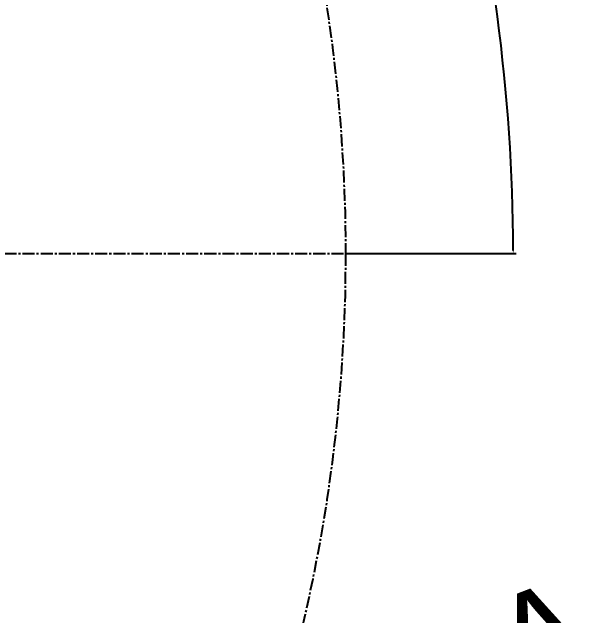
# Model space of a CAD drawing. Header units: inches. Extents: x 0 to 594, y 0 to 420.
# Drawn here: x 227.85 to 264.19, y 187.57 to 224.95 of the extents above; entities that cross this region are included whole.
import ezdxf

# ---------------------------------------------------------------- set-up
doc = ezdxf.new("R2010")
doc.units = ezdxf.units.IN
doc.header["$MEASUREMENT"] = 0
doc.linetypes.add('CENTER2', pattern=[1.125, 0.75, -0.125, 0.125, -0.125])
doc.styles.get("Standard").update_dxf_attribs({"font": 'arial.ttf'})
doc.dimstyles.get("Standard").update_dxf_attribs({"dimtxt": 0.18, "dimasz": 0.18, "dimexe": 0.18, "dimexo": 0.0625, "dimgap": 0.09, "dimtad": 0, "dimtih": 1, "dimtoh": 1, "dimdec": 4, "dimzin": 0, "dimdsep": 46, "dimtxsty": 'Standard', "dimcen": 0.09, "dimadec": 0, "dimazin": 0, "dimtfac": 1, "dimtdec": 4, "dimtofl": 0, "dimtmove": 0, "dimatfit": 3, "dimfxl": 1, "dimtolj": 1, "dimtzin": 0, "dimarcsym": 0})

# ---------------------------------------------------------------- blocks, each defined once
blk = doc.blocks.new('*D6')
at = {"color": 0, "lineweight": -2, "transparency": 16777216}
for p, q in [((234.646, 260.905), (243.682, 266.244)), ((248.562, 210), (259.058, 210))]:
    blk.add_line(p, q, dxfattribs=at)
for start, end in [(15.38756, 30.48579), (0.09344, 15.19171)]:
    blk.add_arc((148.5, 210), 110.378, start, end, dxfattribs=at)
at = {"color": 0, "transparency": 16777216}
for points in [[(243.593, 265.982), (243.644, 266.013), (243.527, 266.152)], [(258.908, 210.18), (258.848, 210.18), (258.878, 210)]]:
    blk.add_solid(points, dxfattribs=at)
at = {"layer": 'Defpoints', "color": 0, "transparency": 16777216}
for p in [(234.593, 260.873), (257.136, 229.533), (48.5, 210), (148.5, 210), (248.5, 210)]:
    blk.add_point(p, dxfattribs=at)
at = {"color": 0, "transparency": 16777216, "insert": (254.971, 239.106), "char_height": 0.18, "attachment_point": 5}
blk.add_mtext('\\A1;30', dxfattribs=at)

msp = doc.modelspace()

# ---------------------------------------------------------------- linework, layer by layer
at = {"color": 80, "linetype": 'CENTER2'}
msp.add_line((48.5, 210), (248.5, 210), dxfattribs=at)
msp.add_circle((148.5, 210), 100, dxfattribs=at)

# ---------------------------------------------------------------- texts
at = {"color": 6}
msp.add_text('A', height=5.90085, rotation=21.083755, dxfattribs=at).set_placement((259.07195, 182.61339))

# ---------------------------------------------------------------- dimensions: what is measured, and where the dimension line sits
dim = msp.add_angular_dim_2l(base=(257.13567, 229.53309), line1=((48.5, 210), (248.5, 210)), line2=((148.5, 210), (234.59265, 260.87293)), text='30', dimstyle='Standard', dxfattribs=at)
dim.commit()
dim.dimension.update_dxf_attribs({"geometry": '*D6', "text_midpoint": (254.97097, 239.10642)})

doc.saveas('drawing.dxf')
